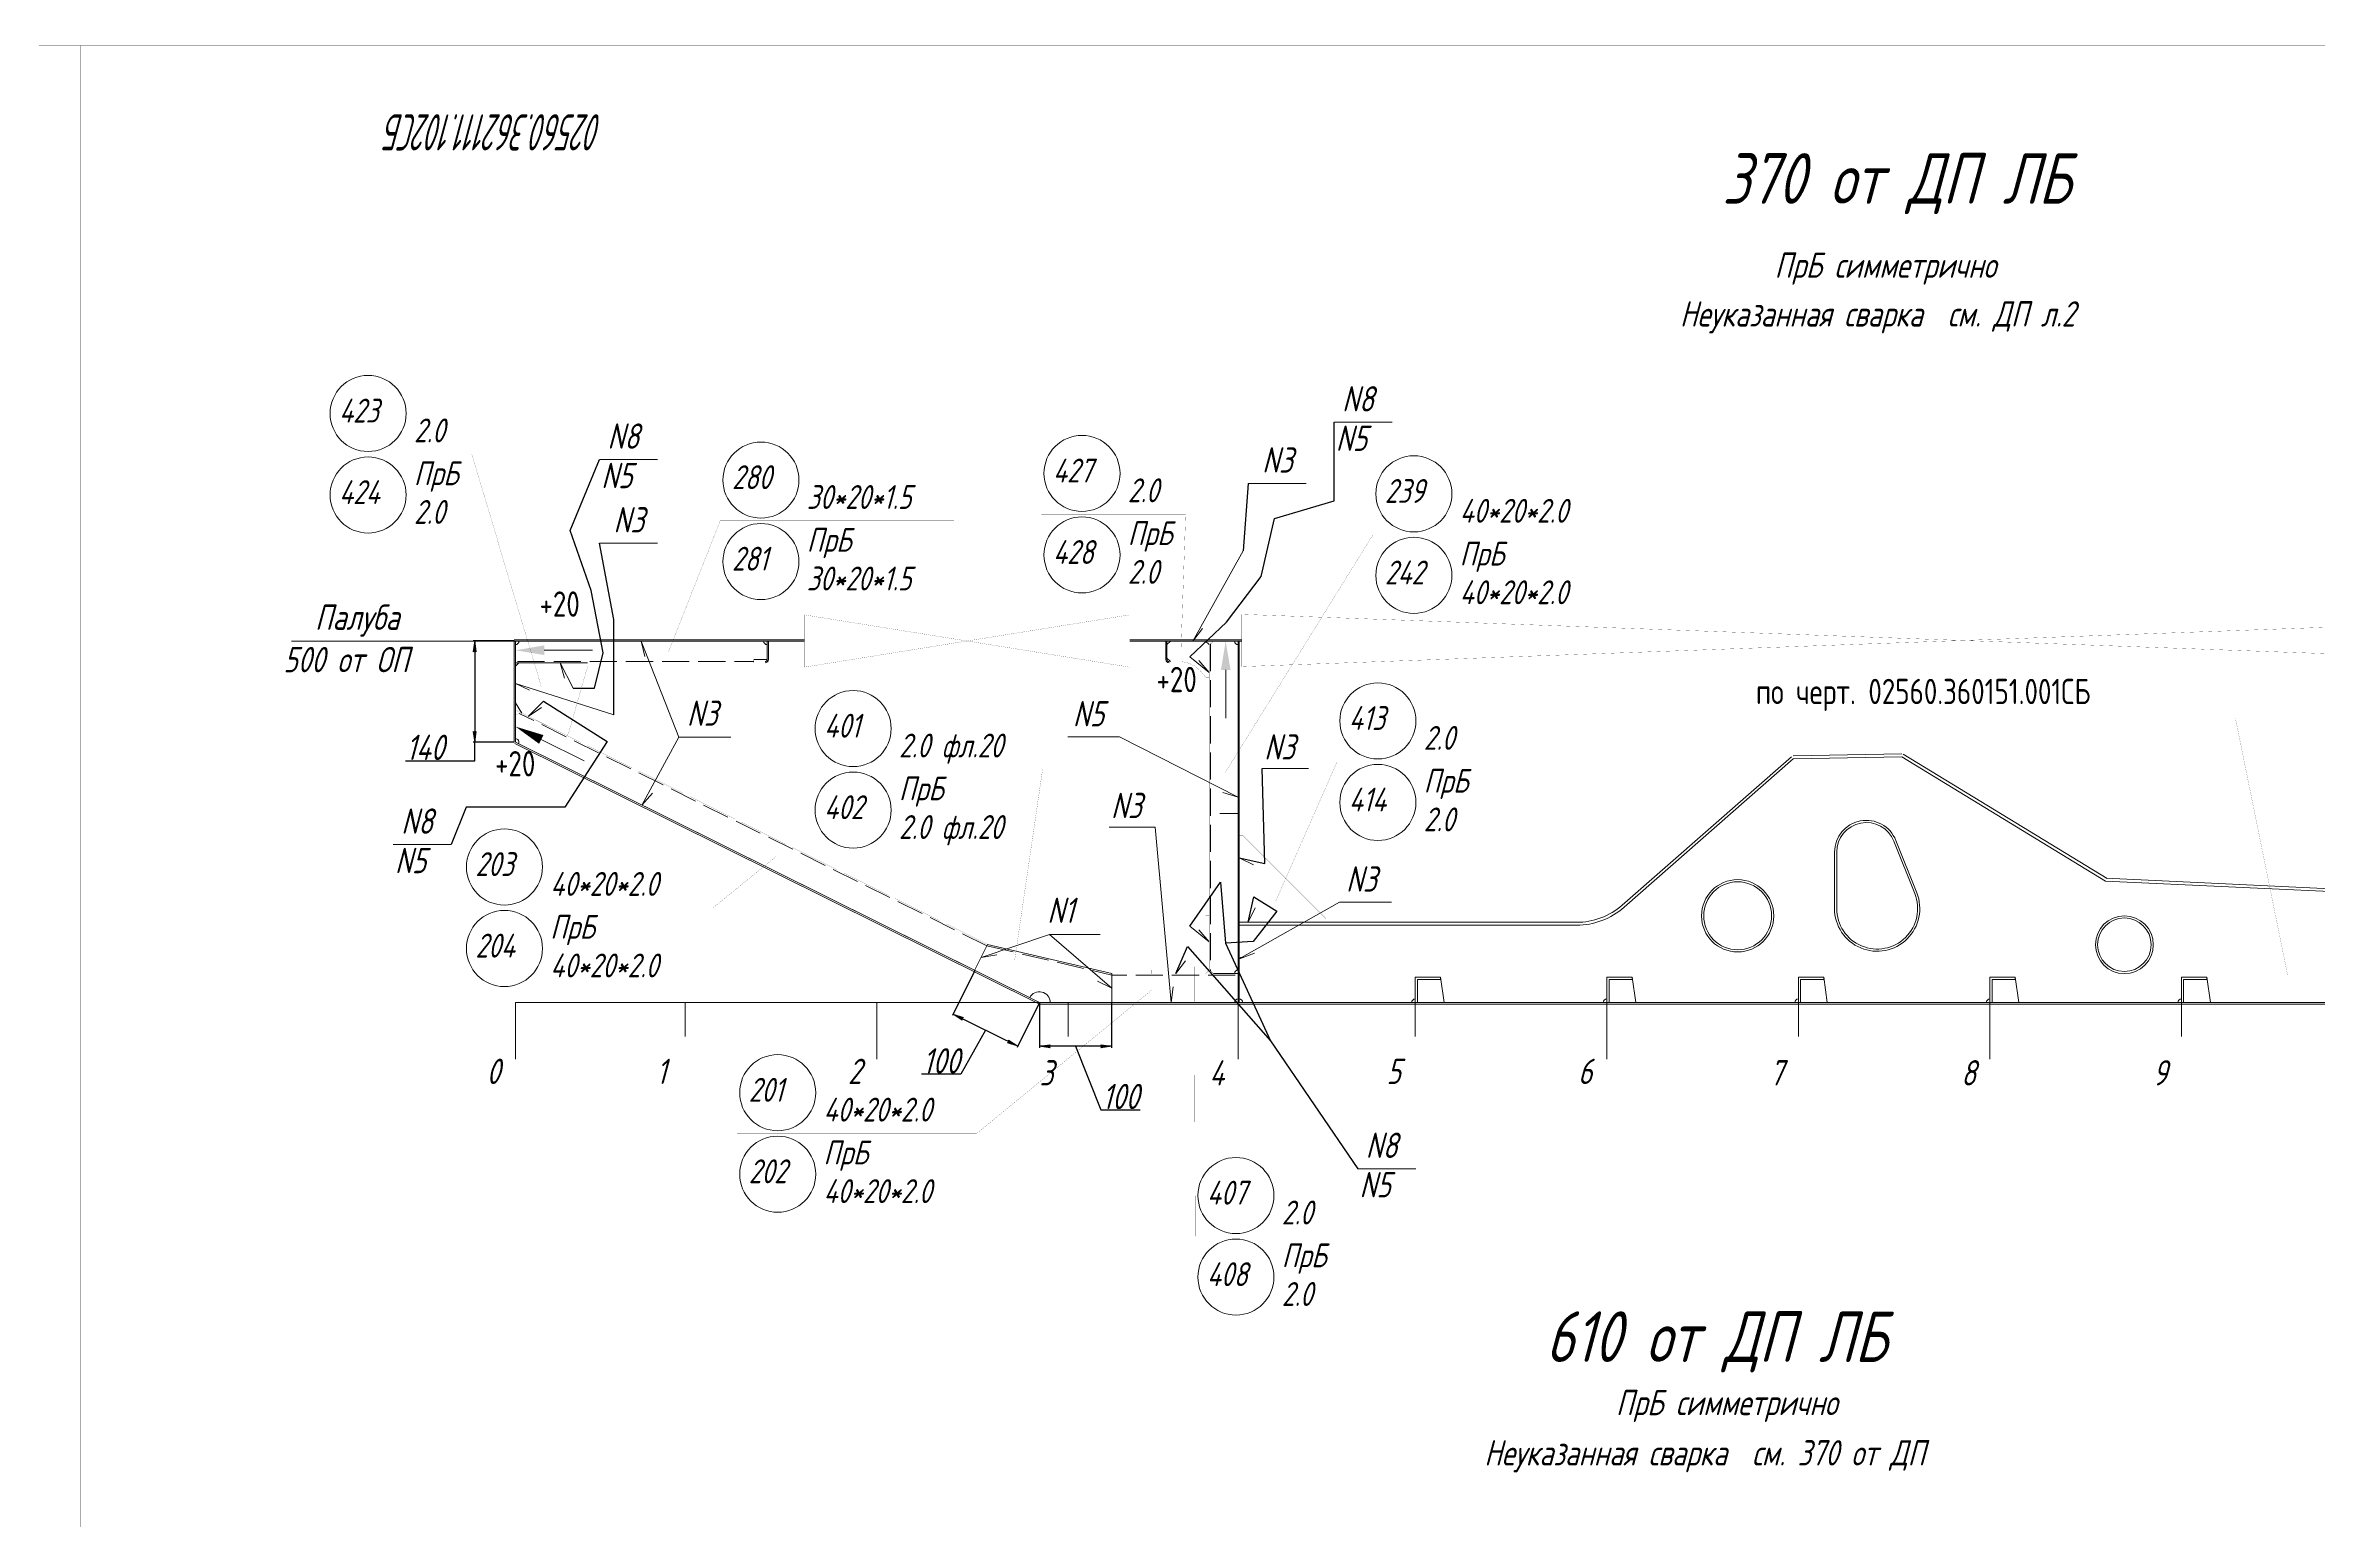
# Model space of a CAD drawing. Header units: millimetres. Extents: x 77380 to 135900, y -26587 to 17301.
# Drawn here: x 102212 to 105357, y 2035 to 4074 of the extents above; entities that cross this region are included whole.
import ezdxf

# ---------------------------------------------------------------- set-up
doc = ezdxf.new("R2010")
doc.units = ezdxf.units.MM
for name, pattern in [('K5LT32768', [0]), ('K5LT32769', [50, 37.5, -12.5]), ('K5LT32770', [0]), ('K5LT32771', [50, 37.5, -12.5]), ('K5LT32772', [0]), ('K5LT32773', [50, 37.5, -12.5]), ('K5LT32774', [850.2, 600, -125, 0.2, -125]), ('K5LT32777', [0]), ('K5LT32780', [0]), ('K5LT32781', [0]), ('K5LT32831', [0]), ('K5LT32835', [0]), ('K5LT_THIN', [0])]:
    doc.linetypes.add(name, pattern=pattern)
doc.layers.add('4001', color=7, linetype='Continuous')
doc.styles.add('KDIMTEXTSTYLE', font='GOST_AU.SHX', dxfattribs={"width": 0.96, "oblique": 15, "height": 5})
doc.styles.add('KTEXTSTYLE', font='GOST_AU.SHX', dxfattribs={"width": 0.96, "height": 5})
doc.dimstyles.new('KDIMSTYLE (1.00)', dxfattribs={"dimtxt": 5, "dimasz": 1, "dimexe": 2, "dimexo": 0, "dimgap": 1, "dimtad": 1, "dimtxsty": 'KDIMTEXTSTYLE', "dimsah": 1, "dimcen": 0, "dimdle": 1, "dimadec": 0, "dimazin": 0, "dimtfac": 0.667, "dimtmove": 0, "dimatfit": 3, "dimfxl": 1, "dimtvp": 1, "dimtolj": 1, "dimtzin": 0, "dimarcsym": 0})

# ---------------------------------------------------------------- blocks, each defined once
blk = doc.blocks.new('KDIMARROW_01')
blk.add_hatch(color=0).paths.add_polyline_path([(0, 0), (-15, 2), (-13.5, 0), (-15, -2)])
at = {"color": 0, "linetype": 'K5LT_THIN', "lineweight": 18}
for p, q in [((-13.5, 0), (-15, 2)), ((-15, 2), (0, 0)), ((0, 0), (-15, -2)), ((-15, -2), (-13.5, 0))]:
    blk.add_line(p, q, dxfattribs=at)
at = {"layer": '4001', "color": 0, "linetype": 'K5LT_THIN', "lineweight": 18}
blk.add_line((0, 0), (-1, 0), dxfattribs=at)
blk = doc.blocks.new('D25')
at = {"color": 0, "lineweight": -2}
for p, q in [((103587.4, 2750.9), (103587.4, 2688.5)), ((103687.4, 2750.9), (103687.4, 2688.5)), ((103686.4, 2690.5), (103588.4, 2690.5)), ((103637.4, 2690.5), (103672.4, 2602.4)), ((103672.4, 2602.4), (103727, 2602.4))]:
    blk.add_line(p, q, dxfattribs=at)
at = {"layer": 'Defpoints', "color": 0, "lineweight": 100}
for p in [(103587.4, 2750.9), (103687.4, 2750.9), (103587.4, 2690.5)]:
    blk.add_point(p, dxfattribs=at)
at = {"color": 0, "lineweight": -2, "rotation": 180}
blk.add_blockref('KDIMARROW_01', (103587.4, 2690.5), dxfattribs=at)
at = {"color": 0, "lineweight": -2}
blk.add_blockref('KDIMARROW_01', (103687.4, 2690.5), dxfattribs=at)
at = {"color": 7, "insert": (103699.7, 2621), "char_height": 5, "attachment_point": 5, "style": 'KDIMTEXTSTYLE'}
blk.add_mtext('\\A1;\\H35.0;\\W0.965;\\Q15;\\Q15;\\H35.0;\\W0.965;\\Q15;100\\H35.0;\\W0.965;\\Q15;\\Q15;', dxfattribs=at)
blk = doc.blocks.new('D26')
at = {"color": 0, "lineweight": -2}
for p, q in [((103497.9, 2795.4), (103467, 2733.2)), ((103587.4, 2750.9), (103556.6, 2688.7)), ((103556.5, 2690.9), (103468.8, 2734.5)), ((103512.7, 2712.7), (103478.8, 2651.7)), ((103478.8, 2651.7), (103424.2, 2651.7))]:
    blk.add_line(p, q, dxfattribs=at)
at = {"layer": 'Defpoints', "color": 0, "lineweight": 100}
for p in [(103497.9, 2795.4), (103587.4, 2750.9), (103467.9, 2735)]:
    blk.add_point(p, dxfattribs=at)
at = {"color": 0, "lineweight": -2}
for p, rotation in [((103467.9, 2735), 153.5928071572204), ((103557.4, 2690.5), 333.5928071572205)]:
    blk.add_blockref('KDIMARROW_01', p, dxfattribs=dict(at, rotation=rotation))
at = {"color": 7, "insert": (103451.5, 2670.3), "char_height": 5, "attachment_point": 5, "style": 'KDIMTEXTSTYLE'}
blk.add_mtext('\\A1;\\H35.0;\\W0.965;\\Q15;\\Q15;\\H35.0;\\W0.965;\\Q15;100\\H35.0;\\W0.965;\\Q15;\\Q15;', dxfattribs=at)
blk = doc.blocks.new('D27')
at = {"color": 0, "lineweight": -2}
for p, q in [((102860.9, 3250.9), (102804.2, 3250.9)), ((102806.2, 3249.9), (102806.2, 3111.9)), ((102710.3, 3085.2), (102806.2, 3085.2)), ((102860.9, 3110.9), (102804.2, 3110.9)), ((102806.2, 3085.2), (102806.2, 3110.9))]:
    blk.add_line(p, q, dxfattribs=at)
at = {"layer": 'Defpoints', "color": 0, "lineweight": 100}
for p in [(102860.9, 3250.9), (102806.2, 3110.9), (102860.9, 3110.9)]:
    blk.add_point(p, dxfattribs=at)
at = {"color": 0, "lineweight": -2}
for p, rotation in [((102806.2, 3250.9), 90), ((102806.2, 3110.9), 270)]:
    blk.add_blockref('KDIMARROW_01', p, dxfattribs=dict(at, rotation=rotation))
at = {"color": 7, "insert": (102737.6, 3103.8), "char_height": 5, "attachment_point": 5, "style": 'KDIMTEXTSTYLE'}
blk.add_mtext('\\A1;\\H35.0;\\W0.965;\\Q15;\\Q15;\\H35.0;\\W0.965;\\Q15;140\\H35.0;\\W0.965;\\Q15;\\Q15;', dxfattribs=at)
blk = doc.blocks.new('U42')
blk.add_hatch(color=7).paths.add_polyline_path([(103293.5, 17840.9), (103306.8, 17840.9), (103300.1, 17880.9)])
at = {"color": 7, "linetype": 'K5LT32831', "lineweight": 9}
blk.add_line((103300.1, 17840.9), (103300.1, 17774.4), dxfattribs=at)
blk = doc.blocks.new('U50')
blk.add_hatch(color=7).paths.add_polyline_path([(102357.4, 17861.5), (102357.4, 17874.8), (102317.4, 17868.1)])
at = {"color": 7, "linetype": 'K5LT32831', "lineweight": 9}
blk.add_line((102357.4, 17868.1), (102423.9, 17868.1), dxfattribs=at)
blk = doc.blocks.new('U51')
blk.add_hatch(color=7).paths.add_polyline_path([(102350.2, 17738.8), (102356.2, 17750.8), (102317.4, 17762.6)])
at = {"color": 7, "linetype": 'K5LT32831', "lineweight": 9}
blk.add_line((102353.2, 17744.8), (102412.8, 17715.2), dxfattribs=at)
blk = doc.blocks.new('U57')
at = {"color": 7, "linetype": 'K5LT32780', "const_width": 0.18}
for points in [[(101715.3, 12764.4), (110125.3, 12764.4), (110125.3, 18704.4), (101715.3, 18704.4)], [(101915.3, 12814.4), (110075.3, 12814.4), (110075.3, 18654.4), (101915.3, 18654.4)]]:
    blk.add_lwpolyline(points, close=True, dxfattribs=at)
blk.add_lwpolyline([(102615.3, 18654.4), (102615.3, 18514.4), (101915.3, 18514.4)], dxfattribs=at)
blk = doc.blocks.new('U129')
at = {"color": 7, "linetype": 'K5LT_THIN', "lineweight": 18}
for p, q in [((103457.6, 17519.7), (103318.9, 17441.4)), ((103318.9, 17441.4), (103322.4, 17443.4))]:
    blk.add_line(p, q, dxfattribs=at)
at = {"color": 7, "linetype": 'K5LT32835', "lineweight": 18}
for p, q in [((103318.9, 17441.5), (103319, 17441.4)), ((103318.9, 17441.4), (103318.9, 17441.4)), ((103319, 17441.5), (103319, 17441.5)), ((103319, 17441.5), (103319, 17441.5)), ((103319.2, 17441.7), (103319.1, 17441.6)), ((103319.1, 17441.6), (103319.1, 17441.5)), ((103319.1, 17441.6), (103319.2, 17441.6)), ((103319.1, 17441.6), (103319.1, 17441.5)), ((103319.3, 17441.7), (103319.2, 17441.6)), ((103319.2, 17441.7), (103319.3, 17441.7)), ((103319.2, 17441.7), (103319.3, 17441.6)), ((103319.4, 17441.8), (103319.3, 17441.6)), ((103319.3, 17441.8), (103319.5, 17441.8)), ((103319.3, 17441.8), (103319.4, 17441.7)), ((103319.4, 17441.9), (103319.4, 17441.7)), ((103319.4, 17441.9), (103319.6, 17441.8)), ((103319.6, 17442), (103319.5, 17441.8)), ((103319.5, 17442), (103319.5, 17441.7)), ((103319.5, 17442), (103319.7, 17441.9)), ((103319.5, 17441.9), (103319.7, 17441.8)), ((103319.7, 17442.1), (103319.6, 17441.8)), ((103319.6, 17442.1), (103319.9, 17442)), ((103319.6, 17442), (103319.8, 17441.9)), ((103319.8, 17442.2), (103319.7, 17441.9)), ((103319.7, 17442.2), (103320.1, 17442.1)), ((103319.7, 17442.1), (103320, 17442)), ((103319.9, 17442.3), (103319.8, 17441.9)), ((103319.8, 17442.2), (103320.1, 17442.1)), ((103320, 17442.4), (103319.9, 17442)), ((103320, 17442.3), (103319.9, 17442)), ((103319.9, 17442.3), (103320.3, 17442.2)), ((103319.9, 17442.3), (103320.2, 17442.2)), ((103320.1, 17442.5), (103320, 17442)), ((103320, 17442.4), (103320.4, 17442.3)), ((103320, 17442.3), (103320.4, 17442.2)), ((103320.2, 17442.6), (103320.1, 17442.1)), ((103320.1, 17442.4), (103320.5, 17442.3)), ((103320.4, 17442.7), (103320.2, 17442.2)), ((103320.3, 17442.6), (103320.2, 17442.1)), ((103320.2, 17442.5), (103320.7, 17442.4)), ((103320.2, 17442.5), (103320.6, 17442.4)), ((103320.5, 17442.8), (103320.3, 17442.2)), ((103320.3, 17442.6), (103320.8, 17442.5)), ((103320.3, 17442.6), (103320.8, 17442.5)), ((103320.6, 17442.9), (103320.4, 17442.3)), ((103320.4, 17442.7), (103321, 17442.6)), ((103320.4, 17442.7), (103320.9, 17442.6)), ((103320.7, 17442.9), (103320.5, 17442.3)), ((103320.5, 17442.8), (103321.1, 17442.6)), ((103320.8, 17443.1), (103320.6, 17442.4)), ((103320.7, 17443), (103320.6, 17442.3)), ((103320.6, 17442.9), (103321.2, 17442.7)), ((103320.6, 17442.8), (103321.1, 17442.7)), ((103320.9, 17443.2), (103320.7, 17442.4)), ((103320.7, 17443), (103321.4, 17442.8)), ((103320.7, 17442.9), (103321.3, 17442.8)), ((103321, 17443.2), (103320.8, 17442.5)), ((103320.8, 17443.1), (103321.5, 17442.9)), ((103320.8, 17443), (103321.5, 17442.9)), ((103321.2, 17443.4), (103320.9, 17442.6)), ((103321.1, 17443.3), (103320.9, 17442.5)), ((103320.9, 17443.1), (103321.4, 17443)), ((103321.2, 17443.4), (103321, 17442.6)), ((103321, 17443.2), (103321.3, 17443.2)), ((103321, 17443.2), (103321.4, 17443.1)), ((103321.3, 17443.3), (103321.1, 17442.7)), ((103321.1, 17443.3), (103321.3, 17443.3)), ((103321.1, 17443.3), (103321.3, 17443.2)), ((103321.2, 17443.4), (103321.2, 17443.4)), ((103321.3, 17443.2), (103321.2, 17442.7)), ((103321.4, 17443.1), (103321.3, 17442.7)), ((103321.4, 17443), (103321.3, 17442.8)), ((103321.5, 17443), (103321.4, 17442.8)), ((103321.5, 17442.9), (103321.5, 17442.9))]:
    blk.add_line(p, q, dxfattribs=at)
at = {"color": 7, "linetype": 'K5LT32835', "const_width": 0.18}
blk.add_lwpolyline([(103321.5, 17442.9), (103318.9, 17441.4), (103321.2, 17443.4)], close=True, dxfattribs=at)
blk = doc.blocks.new('U195')
at = {"layer": '4001', "color": 7, "linetype": 'K5LT_THIN', "lineweight": 18}
for p, q in [((103562.4, 17415.9), (103597.4, 17415.9)), ((103562.4, 17380.9), (103562.4, 17415.9)), ((103597.4, 17412.9), (103565.4, 17412.9)), ((103565.4, 17412.9), (103565.4, 17380.9)), ((103597.4, 17415.9), (103597.4, 17412.9)), ((103597.4, 17415.9), (103602.4, 17380.9))]:
    blk.add_line(p, q, dxfattribs=at)
blk.add_arc((103562.4, 17380.9), 5, 90, 179.9998, dxfattribs=at)
blk = doc.blocks.new('U196')
at = {"layer": '4001', "color": 7, "linetype": 'K5LT_THIN', "lineweight": 18}
for p, q in [((103827.4, 17415.9), (103862.4, 17415.9)), ((103827.4, 17380.9), (103827.4, 17415.9)), ((103862.4, 17412.9), (103830.4, 17412.9)), ((103830.4, 17412.9), (103830.4, 17380.9)), ((103862.4, 17415.9), (103862.4, 17412.9)), ((103862.4, 17415.9), (103867.4, 17380.9))]:
    blk.add_line(p, q, dxfattribs=at)
blk.add_arc((103827.4, 17380.9), 5, 90, 179.9998, dxfattribs=at)
blk = doc.blocks.new('U197')
at = {"layer": '4001', "color": 7, "linetype": 'K5LT_THIN', "lineweight": 18}
for p, q in [((104092.4, 17415.9), (104127.4, 17415.9)), ((104092.4, 17380.9), (104092.4, 17415.9)), ((104127.4, 17412.9), (104095.4, 17412.9)), ((104095.4, 17412.9), (104095.4, 17380.9)), ((104127.4, 17415.9), (104127.4, 17412.9)), ((104127.4, 17415.9), (104132.4, 17380.9))]:
    blk.add_line(p, q, dxfattribs=at)
blk.add_arc((104092.4, 17380.9), 5, 90, 179.9998, dxfattribs=at)
blk = doc.blocks.new('U198')
at = {"layer": '4001', "color": 7, "linetype": 'K5LT_THIN', "lineweight": 18}
for p, q in [((104357.4, 17415.9), (104392.4, 17415.9)), ((104357.4, 17380.9), (104357.4, 17415.9)), ((104392.4, 17412.9), (104360.4, 17412.9)), ((104360.4, 17412.9), (104360.4, 17380.9)), ((104392.4, 17415.9), (104392.4, 17412.9)), ((104392.4, 17415.9), (104397.4, 17380.9))]:
    blk.add_line(p, q, dxfattribs=at)
blk.add_arc((104357.4, 17380.9), 5, 90, 179.9998, dxfattribs=at)
blk = doc.blocks.new('U223')
at = {"layer": '4001', "color": 7, "linetype": 'K5LT_THIN', "lineweight": 18}
for p, q in [((104622.4, 17415.9), (104657.4, 17415.9)), ((104622.4, 17380.9), (104622.4, 17415.9)), ((104657.4, 17412.9), (104625.4, 17412.9)), ((104625.4, 17412.9), (104625.4, 17380.9)), ((104657.4, 17415.9), (104657.4, 17412.9)), ((104657.4, 17415.9), (104662.4, 17380.9))]:
    blk.add_line(p, q, dxfattribs=at)
blk.add_arc((104622.4, 17380.9), 5, 90, 179.9998, dxfattribs=at)
blk = doc.blocks.new('U444')
at = {"color": 7, "linetype": 'K5LT32780', "const_width": 0.18}
blk.add_lwpolyline([(93305.3, 12764.4), (101715.3, 12764.4), (101715.3, 18704.4), (93305.3, 18704.4)], close=True, dxfattribs=at)

msp = doc.modelspace()

# ---------------------------------------------------------------- linework, layer by layer
at = {"color": 7}
for p, q in [((103995.209, 3444.705), (103995.209, 3553.317)), ((102938.165, 3403.585), (102978.911, 3501.766)), ((103876.277, 3468.774), (103869.255, 3375.683)), ((103912.72, 3420.461), (103995.209, 3444.705)), ((102967.466, 3320.929), (102938.165, 3403.585)), ((103894.281, 3339.972), (103912.72, 3420.461)), ((102998.539, 3280.739), (102978.911, 3386.036)), ((103846.298, 3277.003), (103894.281, 3339.972)), ((102983.978, 3234.702), (102967.466, 3320.929)), ((102998.539, 3148.974), (102998.539, 3280.739)), ((103795.694, 3229.115), (103846.298, 3277.003)), ((102971.727, 3185.564), (102983.978, 3234.702)), ((102942.356, 3185.564), (102971.727, 3185.564)), ((102901.295, 3167.635), (102989.425, 3111.709)), ((102989.425, 3111.709), (102931.044, 3021.06)), ((103899.096, 2943.338), (103895.688, 3074.619)), ((102794.522, 3021.06), (102773.635, 2969.37)), ((102931.044, 3021.06), (102794.522, 3021.06)), ((103863.929, 2951.036), (103899.096, 2943.338)), ((103795.768, 2856.661), (103837.89, 2917.241)), ((103837.89, 2917.241), (103844.909, 2833.066)), ((103876.185, 2861.877), (103883.883, 2897.044)), ((103883.883, 2897.044), (103915.899, 2877.319)), ((103915.899, 2877.319), (103883.226, 2835.504)), ((103883.226, 2835.504), (103844.909, 2833.066)), ((103844.909, 2833.066), (103907.084, 2697.785)), ((103776.331, 2790.948), (103792.17, 2828.391)), ((103792.17, 2828.391), (103907.084, 2697.785)), ((103907.084, 2697.785), (104027.973, 2521.035))]:
    msp.add_line(p, q, dxfattribs=at)
at = {"color": 7, "linetype": 'K5LT_THIN', "lineweight": 18}
for p, q in [((103995.209, 3553.317), (104075.241, 3553.317)), ((103995.209, 3553.317), (104075.241, 3553.317)), ((102978.911, 3501.766), (103058.943, 3501.766)), ((103876.277, 3468.774), (103956.309, 3468.774)), ((102978.911, 3386.036), (103058.943, 3386.036)), ((103869.255, 3375.683), (103799.803, 3250.876)), ((103088.798, 3117.895), (103036.677, 3250.876)), ((103036.677, 3250.876), (103041.701, 3229.457)), ((103799.803, 3250.876), (103813.134, 3268.377)), ((102942.356, 3185.564), (102924.532, 3220.839)), ((102924.532, 3220.839), (102930.561, 3199.682)), ((103795.694, 3229.115), (103822.428, 3207.416)), ((103822.428, 3207.416), (103808.001, 3224.025)), ((102998.539, 3148.974), (102862.427, 3192.265)), ((102862.427, 3192.265), (102882.227, 3182.675)), ((102901.295, 3167.635), (102880.219, 3146.703)), ((102880.219, 3146.703), (102898.479, 3158.974)), ((103088.798, 3117.895), (103037.366, 3024.01)), ((103862.427, 3034.727), (103698.432, 3118.198)), ((104627.791, 3090.885), (104393.71, 2885.687)), ((104630.427, 3087.877), (104396.346, 2882.679)), ((104780.347, 3094.876), (104630.347, 3091.876)), ((104780.427, 3090.877), (104630.427, 3087.877)), ((105062.427, 2918.877), (104780.427, 3090.877)), ((105064.51, 2922.292), (104782.51, 3094.292)), ((103895.688, 3074.619), (103959.688, 3074.619)), ((103037.366, 3024.01), (103052.105, 3040.343)), ((103862.427, 3034.727), (103841.4, 3041.197)), ((103683.789, 2993.589), (103747.789, 2993.589)), ((103747.789, 2993.589), (103769.707, 2750.876)), ((102693.603, 2969.37), (102773.635, 2969.37)), ((104687.427, 2958.877), (104687.427, 2880.877)), ((104690.427, 2880.877), (104690.427, 2958.877)), ((104769.503, 2974.084), (104798.433, 2901.647)), ((104801.219, 2902.76), (104772.289, 2975.197)), ((103863.929, 2951.036), (103863.929, 2951.036)), ((103863.929, 2951.036), (103883.728, 2941.445)), ((105962.427, 2876.877), (105062.427, 2918.877)), ((105962.614, 2880.873), (105062.614, 2922.873)), ((103863.929, 2861.877), (104330.427, 2861.877)), ((103876.185, 2861.877), (103885.775, 2881.676)), ((103515.683, 2831.242), (103497.861, 2795.351)), ((103601.555, 2844.89), (103506.772, 2813.296)), ((103515.683, 2831.242), (103687.427, 2790.948)), ((103601.555, 2844.89), (103671.578, 2844.89)), ((103601.555, 2844.89), (103687.427, 2770.912)), ((103795.768, 2856.661), (103822.501, 2834.961)), ((103822.501, 2834.961), (103808.075, 2851.571)), ((103863.929, 2750.877), (103863.929, 2857.877)), ((103863.929, 2857.877), (104330.427, 2857.877)), ((103506.772, 2813.296), (103528.441, 2817.1)), ((103776.331, 2790.948), (103789.661, 2808.45)), ((103864.195, 2811.545), (103884.887, 2819.018)), ((103687.427, 2770.912), (103667.66, 2780.568)), ((103687.427, 2790.948), (103687.427, 2750.876)), ((103769.707, 2750.876), (103772.51, 2772.697)), ((103776.331, 2790.948), (103776.331, 2790.948)), ((105962.427, 2750.877), (103863.929, 2750.877)), ((104027.973, 2521.035), (104108.005, 2521.035))]:
    msp.add_line(p, q, dxfattribs=at)
at = {"color": 7, "linetype": 'K5LT32780', "lineweight": 18}
for p, q in [((104066.89, 3553.317), (103995.209, 3553.317)), ((103050.592, 3501.766), (102978.911, 3501.766)), ((102552.554, 3250.875), (102860.926, 3250.875)), ((103088.798, 3117.895), (103160.479, 3117.895)), ((103626.751, 3118.198), (103698.432, 3118.198)), ((102765.284, 2969.37), (102693.603, 2969.37)), ((104002.637, 2889.668), (104074.318, 2889.668)), ((104099.654, 2521.035), (104027.973, 2521.035))]:
    msp.add_line(p, q, dxfattribs=at)
at = {"color": 3, "linetype": 'K5LT32768', "lineweight": 18, "true_color": 0x00ff00}
for p, q in [((103262.427, 3252.376), (102860.926, 3252.376)), ((102860.926, 3110.876), (102860.926, 3250.876)), ((103262.427, 3250.876), (102860.926, 3250.876)), ((102862.427, 3110.876), (102862.427, 3250.876)), ((102862.427, 3250.876), (102862.427, 3225.376)), ((103210.926, 3250.876), (102862.427, 3250.876)), ((103210.926, 3225.376), (103210.926, 3250.876)), ((103210.929, 3225.321), (103210.929, 3250.876)), ((103212.427, 3225.321), (103212.427, 3250.876)), ((103867.426, 3252.376), (103712.427, 3252.376)), ((103867.426, 3250.876), (103712.427, 3250.876)), ((103762.427, 3225.321), (103762.427, 3250.876)), ((103763.929, 3225.321), (103763.929, 3250.876)), ((103822.428, 3250.876), (103763.929, 3250.876)), ((103768.928, 3250.876), (103763.929, 3245.876)), ((103822.428, 3245.876), (103817.426, 3250.876)), ((103862.427, 3250.876), (103828.428, 3250.876)), ((103862.427, 2750.876), (103862.427, 3250.876)), ((103862.427, 2790.876), (103862.427, 3250.876)), ((103863.929, 2750.876), (103863.929, 3250.876)), ((102867.429, 3220.876), (102862.427, 3215.876)), ((102962.427, 3220.876), (102862.427, 3220.876)), ((102862.427, 3220.876), (102862.427, 3155.536)), ((103192.426, 3225.376), (103210.926, 3225.376)), ((103763.929, 3227.376), (103768.928, 3222.375)), ((102862.427, 3165.536), (102871.384, 3151.089)), ((102862.427, 3148.837), (102862.427, 3110.876)), ((102861.539, 3109.084), (103586.539, 2749.084)), ((102862.427, 3110.876), (103506.873, 2790.876)), ((102862.427, 3110.876), (103587.427, 2750.876)), ((103863.929, 2854.876), (103863.929, 2750.876)), ((103518.955, 2784.875), (103587.427, 2750.876)), ((103828.428, 2790.876), (103862.427, 2790.876)), ((103862.427, 2750.876), (103862.427, 2784.875)), ((109512.427, 2750.876), (103587.427, 2750.876)), ((103587.427, 2750.876), (103862.427, 2750.876)), ((109512.427, 2748.876), (103587.427, 2748.876)), ((103863.929, 2750.876), (106662.427, 2750.876))]:
    msp.add_line(p, q, dxfattribs=at)
at = {"color": 2, "linetype": 'K5LT32771', "lineweight": 18, "true_color": 0xffff00}
for p, q in [((103824.354, 3246.803), (103824.354, 2794.949)), ((103532.374, 2827.484), (103532.374, 2827.484))]:
    msp.add_line(p, q, dxfattribs=at)
at = {"color": 3, "linetype": 'K5LT32769', "lineweight": 18, "true_color": 0x00ff00}
for p, q in [((102865.482, 3222.321), (103192.426, 3222.321)), ((103514.794, 2829.451), (102867.887, 3150.673))]:
    msp.add_line(p, q, dxfattribs=at)
at = {"color": 3, "linetype": 'K5LT32774', "lineweight": 18, "true_color": 0x00ff00}
msp.add_line((103836.93, 3012.376), (103862.427, 3012.376), dxfattribs=at)
at = {"color": 1, "linetype": 'K5LT32773', "lineweight": 18, "true_color": 0xff0000}
for p in [(103514.794, 2829.451), (103858.353, 2788.949)]:
    msp.add_line(p, (103687.427, 2788.949), dxfattribs=at)
at = {"color": 1, "linetype": 'K5LT32781', "lineweight": 0, "true_color": 0xff0000}
for p, q in [((102862.427, 2750.876), (102862.427, 2672.751)), ((102862.427, 2750.876), (110476.198, 2750.876)), ((103097.427, 2750.876), (103097.427, 2704.001)), ((103362.427, 2750.876), (103362.427, 2672.751)), ((103627.427, 2750.876), (103627.427, 2704.001)), ((103862.427, 2750.876), (103862.427, 2672.751)), ((104107.427, 2750.876), (104107.427, 2704.001)), ((104372.427, 2750.876), (104372.427, 2672.751)), ((104637.427, 2750.876), (104637.427, 2704.001)), ((104902.427, 2750.876), (104902.427, 2672.751)), ((105167.427, 2750.876), (105167.427, 2704.001))]:
    msp.add_line(p, q, dxfattribs=at)
at = {"color": 1, "linetype": 'K5LT32772', "true_color": 0xff0000, "const_width": 0.18}
for points in [[(102602.366, 3509.16), (102802.163, 3509.16), (102898.254, 3188.206)], [(103469.101, 3417.103), (103145.874, 3417.103), (103074.132, 3235.642)], [(103589.979, 3426.317), (103789.776, 3426.317), (103783.219, 3235.265)], [(104372.345, 3398.043), (104049.118, 3398.043), (103844.56, 3069.126)], [(104199.117, 3083.99), (103999.32, 3083.99), (103914.473, 2891.431)], [(103273.375, 3073.421), (103591.861, 3073.421), (103553.191, 2809.2)], [(102790.984, 2882.018), (103136.085, 2882.018), (103223.109, 2952.729)], [(104002.786, 2427.651), (103802.989, 2427.651), (103801.957, 2800.697)], [(103169.008, 2569.905), (103500.717, 2569.905), (103742.426, 2767.876)], [(103862.427, 2784.875), (103856.354, 2790.948), (103687.427, 2790.948)]]:
    msp.add_lwpolyline(points, dxfattribs=at)
at = {"color": 7, "linetype": 'K5LT32780', "const_width": 0.18}
for points in [[(103712.427, 3214.725), (103712.427, 3287.027), (103262.427, 3214.725), (103262.427, 3287.027)], [(105862.427, 3215.475), (105862.427, 3287.777), (103867.426, 3215.475), (103867.426, 3287.777)]]:
    msp.add_lwpolyline(points, close=True, dxfattribs=at)
at = {"color": 3, "linetype": 'K5LT32768', "true_color": 0x00ff00, "const_width": 0.18}
for points in [[(103763.929, 3250.876), (103763.929, 3225.876), (103763.929, 3222.375)], [(103822.428, 3200.876), (103822.428, 3225.876), (103822.428, 3250.876)], [(102862.427, 3225.376), (102866.984, 3220.821), (103192.426, 3220.821), (103192.426, 3225.376)], [(102934.083, 3119.956), (102936.304, 3124.435), (102962.427, 3215.876), (102962.427, 3220.876)], [(103207.929, 3220.821), (103192.484, 3220.821), (103192.484, 3222.321), (103207.929, 3222.321)], [(103766.929, 3220.821), (103782.374, 3220.821), (103782.374, 3222.321), (103766.929, 3222.321)], [(102862.427, 3155.536), (102880.219, 3146.703), (102934.083, 3119.956)], [(103515.683, 2831.242), (102870.566, 3151.575), (102862.427, 3148.837)]]:
    msp.add_lwpolyline(points, dxfattribs=at)
at = {"color": 2, "linetype": 'K5LT32770', "true_color": 0xffff00, "const_width": 0.18}
for points in [[(103828.428, 3250.876), (103822.355, 3244.803), (103822.355, 2796.949), (103828.428, 2790.876)], [(103868.928, 2861.877), (103983.927, 2861.877), (103983.927, 2866.877), (103868.928, 2981.877), (103863.929, 2981.877), (103863.929, 2866.877), (103868.928, 2861.877)], [(103742.426, 2790.948), (103742.426, 2795.876), (103817.426, 2870.876), (103822.428, 2870.876), (103822.428, 2795.876), (103817.499, 2790.948)]]:
    msp.add_lwpolyline(points, dxfattribs=at)
at = {"color": 3, "linetype": 'K5LT32777', "true_color": 0x00ff00, "const_width": 0.18}
msp.add_lwpolyline([(103763.929, 3222.375), (103780.735, 3222.375, -0.22168964), (103811.378, 3208.087), (103817.426, 3200.876), (103822.428, 3200.876)], format="xyb", dxfattribs=at)
at = {"color": 7, "linetype": 'K5LT32780', "const_width": 0.18}
msp.add_lwpolyline([(104553.427, 3143.583), (105242.184, 3143.583), (105314.565, 2787.412)], dxfattribs=at)
at = {"color": 1, "linetype": 'K5LT32772', "lineweight": 18, "true_color": 0xff0000}
for centre in [(102658.726, 3565.52), (103202.234, 3473.463), (103646.339, 3482.678), (102658.726, 3452.8), (104105.478, 3454.403), (103202.234, 3360.743), (103646.339, 3369.957), (104105.478, 3341.683), (103329.735, 3129.782), (104055.68, 3140.35), (103329.735, 3017.061), (104055.68, 3027.63), (102847.344, 2938.378), (102847.344, 2825.658), (103225.368, 2626.264), (103225.368, 2513.545), (103859.349, 2484.011), (103859.349, 2371.291)]:
    msp.add_circle(centre, 52.603, dxfattribs=at)
at = {"color": 7, "linetype": 'K5LT_THIN', "lineweight": 18}
for centre, radius in [((104553.427, 2870.877), 50), ((104553.427, 2870.877), 47), ((105088.427, 2830.877), 40), ((105088.427, 2830.877), 37)]:
    msp.add_circle(centre, radius, dxfattribs=at)
at = {"color": 3, "linetype": 'K5LT32768', "lineweight": 18, "true_color": 0x00ff00}
for centre, radius, start, end in [((102862.427, 3250.875), 4.999, 270.001312, 0.011813), ((103210.926, 3250.875), 4.999, 179.98819, 269.998688), ((103862.427, 3250.875), 4.999, 179.98819, 269.998688), ((103207.929, 3225.32), 4.498, 270.00119, 0.01823), ((103207.929, 3225.321), 3, 269.998352, 0.001645), ((103766.929, 3225.322), 4.501, 180.014938, 270.004486), ((103766.929, 3225.321), 3, 179.998352, 270.001648), ((102862.427, 3110.876), 4.999, 333.581512, 89.99472), ((103862.427, 2790.877), 4.999, 90.001305, 180.01181), ((103587.427, 2750.877), 15, 359.980927, 153.602325), ((103862.427, 2750.877), 4.999, 90.005035, 180.012451), ((103863.929, 2750.877), 4.999, 359.98819, 89.998695)]:
    msp.add_arc(centre, radius, start, end, dxfattribs=at)
at = {"color": 7, "linetype": 'K5LT_THIN', "lineweight": 18}
for centre, radius, start, end in [((104731.427, 2958.877), 44, 21.771054, 180), ((104731.427, 2958.877), 41, 21.771054, 180), ((104731.427, 2958.877), 44, 0, 0.491088), ((104746.427, 2880.877), 59, 180, 21.771054), ((104746.427, 2880.877), 56, 180, 21.771054), ((104330.427, 2957.877), 96, 270, 311.238115), ((104330.427, 2957.877), 100, 270, 311.238115), ((104107.427, 2750.876), 5, 0.000223, 0.01342)]:
    msp.add_arc(centre, radius, start, end, dxfattribs=at)

# ---------------------------------------------------------------- block references
for name in ['U444', 'U57', 'U50', 'U42', 'U51', 'U129', 'U195', 'U196', 'U197', 'U198', 'U223']:
    msp.add_blockref(name, (545.046, -14630.011))

# ---------------------------------------------------------------- texts
at = {"color": 7, "attachment_point": 1, "style": 'KTEXTSTYLE'}
for s, insert, char_height, rotation in [('{\\H50x;\\Q15;\\W0.665;02560.362111.102СБ}', (102983.441, 3929.348), 1, 180), ('\\H3.5;\\W0.965;\\Q15;\\Q15;\\H35.00;{\\c255;0}', (102822.532, 2673.24), 2.5, 359.999999), ('\\H3.5;\\W0.965;\\Q15;\\Q15;\\H35.00;{\\c255;1}', (103057.532, 2673.24), 2.5, 359.999999), ('\\H3.5;\\W0.965;\\Q15;\\Q15;\\H35.00;{\\c255;2}', (103322.532, 2673.24), 2.5, 359.999999), ('\\H3.5;\\W0.965;\\Q15;\\Q15;\\H35.00;{\\c255;5}', (104067.533, 2673.238), 2.5, 359.999999), ('\\H3.5;\\W0.965;\\Q15;\\Q15;\\H35.00;{\\c255;6}', (104332.532, 2673.238), 2.5, 359.999999), ('\\H3.5;\\W0.965;\\Q15;\\Q15;\\H35.00;{\\c255;3}', (103587.532, 2671.24), 2.5, 359.999999), ('\\H3.5;\\W0.965;\\Q15;\\Q15;\\H35.00;{\\c255;4}', (103822.532, 2671.24), 2.5, 359.999999), ('\\H3.5;\\W0.965;\\Q15;\\Q15;\\H35.00;{\\c255;7}', (104597.532, 2671.24), 2.5, 359.999999), ('\\H3.5;\\W0.965;\\Q15;\\Q15;\\H35.00;{\\c255;8}', (104862.532, 2671.24), 2.5, 359.999999), ('\\H3.5;\\W0.965;\\Q15;\\Q15;\\H35.00;{\\c255;9}', (105127.532, 2671.24), 2.5, 359.999999)]:
    msp.add_mtext(s, dxfattribs=dict(at, insert=insert, char_height=char_height, rotation=rotation))
for s, insert, char_height in [('\\H3.5;\\W0.965;\\Q15;\\Q15;\\H70.00;370 от ДП ЛБ', (104532.209, 3925.56), 2.5), ('\\H3.5;\\W0.965;\\Q15;\\Q15;\\H35.00;ПрБ симметрично', (104604.548, 3788.152), 2.5), ('{\\H35x;\\Q15;\\W0.965;Неуказанная сварка  см. ДП л.2}', (104473.502, 3720.738), 1), ('\\H3.5;\\W0.965;\\Q15;\\Q15;\\H33.00;{\\c255;423}', (102618.59, 3585.996), 2.5), ('{\\H14x;\\Q15;\\W0.965;N8}', (104006.09, 3603.245), 2.5), ('\\H3.5;\\W0.965;\\Q15;\\Q15;\\H33.00;{\\c255;2.0}', (102722.131, 3558.598), 2.5), ('{\\H14x;\\Q15;\\W0.965;N8}', (102989.792, 3551.694), 2.5), ('{\\H14x;\\Q15;\\W0.965;N5}', (103997.48, 3548.759), 2.5), ('\\H3.5;\\W0.965;\\Q15;\\Q15;\\H33.00;{\\c16711935;ПрБ}', (102722.131, 3499.321), 2.5), ('{\\H14x;\\Q15;\\W0.965;N5}', (102981.182, 3497.208), 2.5), ('\\H3.5;\\W0.965;\\Q15;\\Q15;\\H33.00;{\\c255;280}', (103162.098, 3493.938), 2.5), ('\\H3.5;\\W0.965;\\Q15;\\Q15;\\H33.00;{\\c255;427}', (103606.203, 3503.153), 2.5), ('{\\H14x;\\Q15;\\W0.965;N3}', (103895.509, 3518.702), 2.5), ('\\H3.5;\\W0.965;\\Q15;\\Q15;\\H33.00;{\\c255;424}', (102618.59, 3473.275), 2.5), ('\\H3.5;\\W0.965;\\Q15;\\Q15;\\H33.00;{\\c255;30*20*1.5}', (103265.639, 3466.541), 2.5), ('\\H3.5;\\W0.965;\\Q15;\\Q15;\\H33.00;{\\c255;2.0}', (103709.744, 3475.756), 2.5), ('\\H3.5;\\W0.965;\\Q15;\\Q15;\\H33.00;{\\c255;239}', (104065.342, 3474.878), 2.5), ('\\H3.5;\\W0.965;\\Q15;\\Q15;\\H33.00;{\\c255;2.0}', (102722.131, 3445.878), 2.5), ('{\\H14x;\\Q15;\\W0.965;N3}', (102998.143, 3435.964), 2.5), ('\\H3.5;\\W0.965;\\Q15;\\Q15;\\H33.00;{\\c255;40*20*2.0}', (104168.883, 3447.482), 2.5), ('\\H3.5;\\W0.965;\\Q15;\\Q15;\\H33.00;{\\c16711935;ПрБ}', (103265.639, 3407.264), 2.5), ('\\H3.5;\\W0.965;\\Q15;\\Q15;\\H33.00;{\\c16711935;ПрБ}', (103709.744, 3416.478), 2.5), ('\\H3.5;\\W0.965;\\Q15;\\Q15;\\H33.00;{\\c255;281}', (103162.098, 3381.218), 2.5), ('\\H3.5;\\W0.965;\\Q15;\\Q15;\\H33.00;{\\c255;428}', (103606.203, 3390.433), 2.5), ('\\H3.5;\\W0.965;\\Q15;\\Q15;\\H33.00;{\\c16711935;ПрБ}', (104168.883, 3388.204), 2.5), ('\\H3.5;\\W0.965;\\Q15;\\Q15;\\H33.00;{\\c255;30*20*1.5}', (103265.639, 3353.822), 2.5), ('\\H3.5;\\W0.965;\\Q15;\\Q15;\\H33.00;{\\c255;2.0}', (103709.744, 3363.035), 2.5), ('\\H3.5;\\W0.965;\\Q15;\\Q15;\\H33.00;{\\c255;242}', (104065.342, 3362.159), 2.5), ('\\H3.5;\\W0.965;\\Q15;\\Q15;\\H33.00;{\\c255;40*20*2.0}', (104168.883, 3334.762), 2.5), ('\\H3.5;\\W0.965;\\Q15;\\Q0;\\H35.00;+20', (102895.845, 3319.485), 2.5), ('\\H3.5;\\W0.965;\\Q15;\\Q15;\\H35.00;Палуба', (102585.236, 3301.28), 2.5), ('\\H3.5;\\W0.965;\\Q15;\\Q15;\\H35.00;500 от ОП', (102541.454, 3242.669), 2.5), ('\\H3.5;\\W0.965;\\Q15;\\Q0;\\H35.00;+20', (103749.438, 3215.124), 2.5), ('\\H3.5;\\W0.965;\\Q15;\\Q0;\\H35.00;по черт. 02560.360151.001СБ', (104578.636, 3198.583), 2.5), ('\\H3.5;\\W0.965;\\Q15;\\Q15;\\H35.00;N3', (103099.77, 3168.463), 2.5), ('\\H3.5;\\W0.965;\\Q15;\\Q15;\\H33.00;{\\c255;401}', (103289.599, 3150.257), 2.5), ('\\H3.5;\\W0.965;\\Q15;\\Q15;\\H35.00;N5', (103633.723, 3167.766), 2.5), ('\\H3.5;\\W0.965;\\Q15;\\Q15;\\H33.00;{\\c255;413}', (104015.544, 3160.826), 2.5), ('\\H3.5;\\W0.965;\\Q15;\\Q15;\\H33.00;{\\c255;2.0 фл.20}', (103393.14, 3122.86), 2.5), ('\\H3.5;\\W0.965;\\Q15;\\Q15;\\H35.00;N3', (103898.327, 3121.905), 2.5), ('\\H3.5;\\W0.965;\\Q15;\\Q15;\\H33.00;{\\c255;2.0}', (104119.085, 3133.428), 2.5), ('\\H3.5;\\W0.965;\\Q15;\\Q0;\\H35.00;+20', (102834.377, 3098.667), 2.5), ('\\H3.5;\\W0.965;\\Q15;\\Q15;\\H33.00;{\\c16711935;ПрБ}', (103393.14, 3063.582), 2.5), ('\\H3.5;\\W0.965;\\Q15;\\Q15;\\H33.00;{\\c16711935;ПрБ}', (104119.085, 3074.151), 2.5), ('{\\H14x;\\Q15;\\W0.965;N8}', (102704.484, 3019.298), 2.5), ('\\H3.5;\\W0.965;\\Q15;\\Q15;\\H33.00;{\\c255;402}', (103289.599, 3037.537), 2.5), ('\\H3.5;\\W0.965;\\Q15;\\Q15;\\H35.00;N3', (103686.427, 3040.876), 2.5), ('\\H3.5;\\W0.965;\\Q15;\\Q15;\\H33.00;{\\c255;414}', (104015.544, 3048.105), 2.5), ('\\H3.5;\\W0.965;\\Q15;\\Q15;\\H33.00;{\\c255;2.0}', (104119.085, 3020.708), 2.5), ('\\H3.5;\\W0.965;\\Q15;\\Q15;\\H33.00;{\\c255;2.0 фл.20}', (103393.14, 3010.139), 2.5), ('{\\H14x;\\Q15;\\W0.965;N5}', (102695.874, 2964.812), 2.5), ('\\H3.5;\\W0.965;\\Q15;\\Q15;\\H33.00;{\\c255;203}', (102807.208, 2958.853), 2.5), ('\\H3.5;\\W0.965;\\Q15;\\Q15;\\H33.00;{\\c255;40*20*2.0}', (102910.749, 2931.457), 2.5), ('\\H3.5;\\W0.965;\\Q15;\\Q15;\\H35.00;N3', (104011.609, 2939.236), 2.5), ('\\H3.5;\\W0.965;\\Q15;\\Q15;\\H35.00;N1', (103598.275, 2895.876), 2.5), ('\\H3.5;\\W0.965;\\Q15;\\Q15;\\H33.00;{\\c16711935;ПрБ}', (102910.749, 2872.179), 2.5), ('\\H3.5;\\W0.965;\\Q15;\\Q15;\\H33.00;{\\c255;204}', (102807.208, 2846.134), 2.5), ('\\H3.5;\\W0.965;\\Q15;\\Q15;\\H33.00;{\\c255;40*20*2.0}', (102910.749, 2818.737), 2.5), ('\\H3.5;\\W0.965;\\Q15;\\Q15;\\H33.00;{\\c255;201}', (103185.232, 2646.74), 2.5), ('\\H3.5;\\W0.965;\\Q15;\\Q15;\\H33.00;{\\c255;40*20*2.0}', (103288.773, 2619.343), 2.5), ('\\H3.5;\\W0.965;\\Q15;\\Q15;\\H33.00;{\\c16711935;ПрБ}', (103288.773, 2560.066), 2.5), ('{\\H14x;\\Q15;\\W0.965;N8}', (104038.854, 2570.963), 2.5), ('\\H3.5;\\W0.965;\\Q15;\\Q15;\\H33.00;{\\c255;202}', (103185.232, 2534.02), 2.5), ('{\\H14x;\\Q15;\\W0.965;N5}', (104030.244, 2516.477), 2.5), ('\\H3.5;\\W0.965;\\Q15;\\Q15;\\H33.00;{\\c255;40*20*2.0}', (103288.773, 2506.623), 2.5), ('\\H3.5;\\W0.965;\\Q15;\\Q15;\\H33.00;{\\c255;407}', (103819.213, 2504.487), 2.5), ('\\H3.5;\\W0.965;\\Q15;\\Q15;\\H33.00;{\\c255;2.0}', (103922.754, 2477.089), 2.5), ('\\H3.5;\\W0.965;\\Q15;\\Q15;\\H33.00;{\\c255;408}', (103819.213, 2391.766), 2.5), ('\\H3.5;\\W0.965;\\Q15;\\Q15;\\H33.00;{\\c16711935;ПрБ}', (103922.754, 2417.812), 2.5), ('\\H3.5;\\W0.965;\\Q15;\\Q15;\\H33.00;{\\c255;2.0}', (103922.754, 2364.369), 2.5), ('\\H3.5;\\W0.965;\\Q15;\\Q15;\\H70.00;610 от ДП ЛБ', (104287.668, 2323.875), 2.5), ('\\H3.5;\\W0.965;\\Q15;\\Q15;\\H35.00;ПрБ симметрично', (104385.046, 2215.286), 2.5), ('\\H3.5;\\W0.965;\\Q15;\\Q15;\\H35.00;Неуказанная сварка  см. 370 от ДП', (104202.83, 2145.738), 2.5)]:
    msp.add_mtext(s, dxfattribs=dict(at, insert=insert, char_height=char_height))

# ---------------------------------------------------------------- dimensions: what is measured, and where the dimension line sits
at = {"color": 7}
for base, p1, p2, angle, picture, middle, dimtype in [((102806.178, 3110.876), (102860.926, 3250.876), (102860.926, 3110.876), 90, 'D27', (102737.574, 3085.217), 160), ((103467.879, 2734.972), (103587.427, 2750.876), (103497.861, 2795.351), 153.592807, 'D26', (103477.776, 2651.737), 161)]:
    dim = msp.add_linear_dim(base=base, p1=p1, p2=p2, angle=angle, dimstyle='KDIMSTYLE (1.00)', override={"dimexo": 0, "dimtoh": 1, "dimpost": '\\H35.0;\\W0.965;\\Q15;\\Q15;\\H35.0;\\W0.965;\\Q15;<>\\H35.0;\\W0.965;\\Q15;\\Q15;', "dimblk1": 'KDIMARROW_01', "dimblk2": 'KDIMARROW_01', "dimse1": 0, "dimse2": 0, "dimclrt": 7, "dimtmove": 1, "dimtolj": 1}, dxfattribs=at)
    dim.commit()
    dim.dimension.update_dxf_attribs({"geometry": picture, "text_midpoint": middle, "dimtype": dimtype})
dim = msp.add_linear_dim(base=(103587.427, 2690.498), p1=(103687.427, 2750.876), p2=(103587.427, 2750.877), dimstyle='KDIMSTYLE (1.00)', override={"dimexo": 0, "dimtoh": 1, "dimpost": '\\H35.0;\\W0.965;\\Q15;\\Q15;\\H35.0;\\W0.965;\\Q15;<>\\H35.0;\\W0.965;\\Q15;\\Q15;', "dimblk1": 'KDIMARROW_01', "dimblk2": 'KDIMARROW_01', "dimse1": 0, "dimse2": 0, "dimclrt": 7, "dimtmove": 1, "dimtolj": 1}, dxfattribs=at)
dim.commit()
dim.dimension.update_dxf_attribs({"geometry": 'D25', "text_midpoint": (103673.431, 2602.418), "dimtype": 160})

doc.saveas('drawing.dxf')
